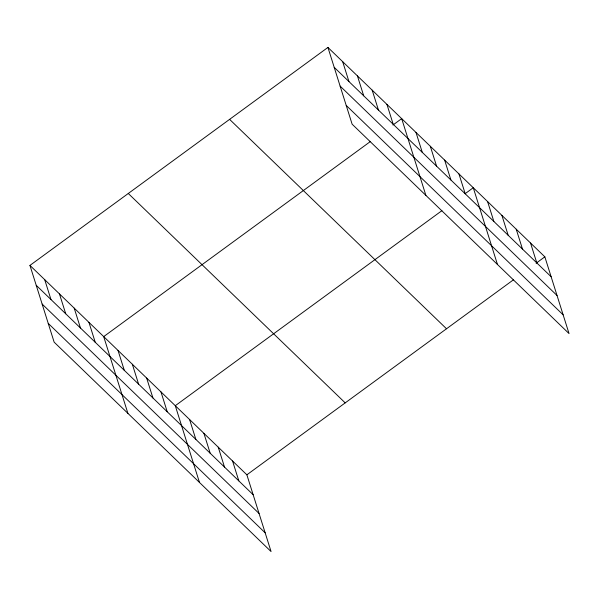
<?xml version="1.0" encoding="UTF-8"?>
<svg xmlns="http://www.w3.org/2000/svg" width="599" height="599" viewBox="0 0 599 599"><rect width="100%" height="100%" fill="white"/><g stroke="black" fill="none" stroke-linecap="round" stroke-linejoin="round"><path stroke-width="0.9" d="M29.95 265.409L246.87 474.812L271.07 551.567L54.15 342.164L29.95 265.409L327.93 47.433L544.85 256.836L569.05 333.591L352.13 124.188L327.93 47.433M370.362 141.544L103.702 336.608L127.901 413.362M392.944 125.026L401.682 118.632L425.882 195.386M441.942 210.646L175.282 405.71L199.482 482.465M465.251 193.597L473.27 187.734L497.469 264.488M246.87 474.812L513.53 279.748M536.105 263.231L544.85 256.836M334.205 67.335L551.125 276.738M340.12 86.091L557.04 295.502M346.215 105.424L563.135 314.834M229.597 119.366L446.517 328.769M128.283 193.477L345.204 402.88M36.225 285.304L253.145 494.714M42.14 304.067L259.06 513.478M48.234 323.4L265.155 532.811M530.534 243.022L536.809 262.916M516.218 229.2L522.493 249.094M501.902 215.378L508.177 235.28M487.586 201.556L493.861 221.458M458.946 173.912L465.228 193.814M444.63 160.09L450.905 179.992M430.314 146.268L436.589 166.17M415.998 132.454L422.273 152.348M386.932 104.391L393.206 124.293M372.181 90.15L378.456 110.051M357.431 75.908L363.705 95.81M342.68 61.675L348.955 81.569M232.554 460.99L238.829 480.892M218.238 447.176L224.513 467.07M203.915 433.354L210.189 453.248M189.598 419.532L195.873 439.434M160.966 391.888L167.241 411.79M146.65 378.066L152.925 397.968M132.334 364.244L138.609 384.146M118.018 350.422L124.293 370.324M88.951 322.367L95.226 342.269M74.201 308.126L80.476 328.027M59.451 293.884L65.725 313.786M44.7 279.643L50.975 299.545"/></g></svg>
